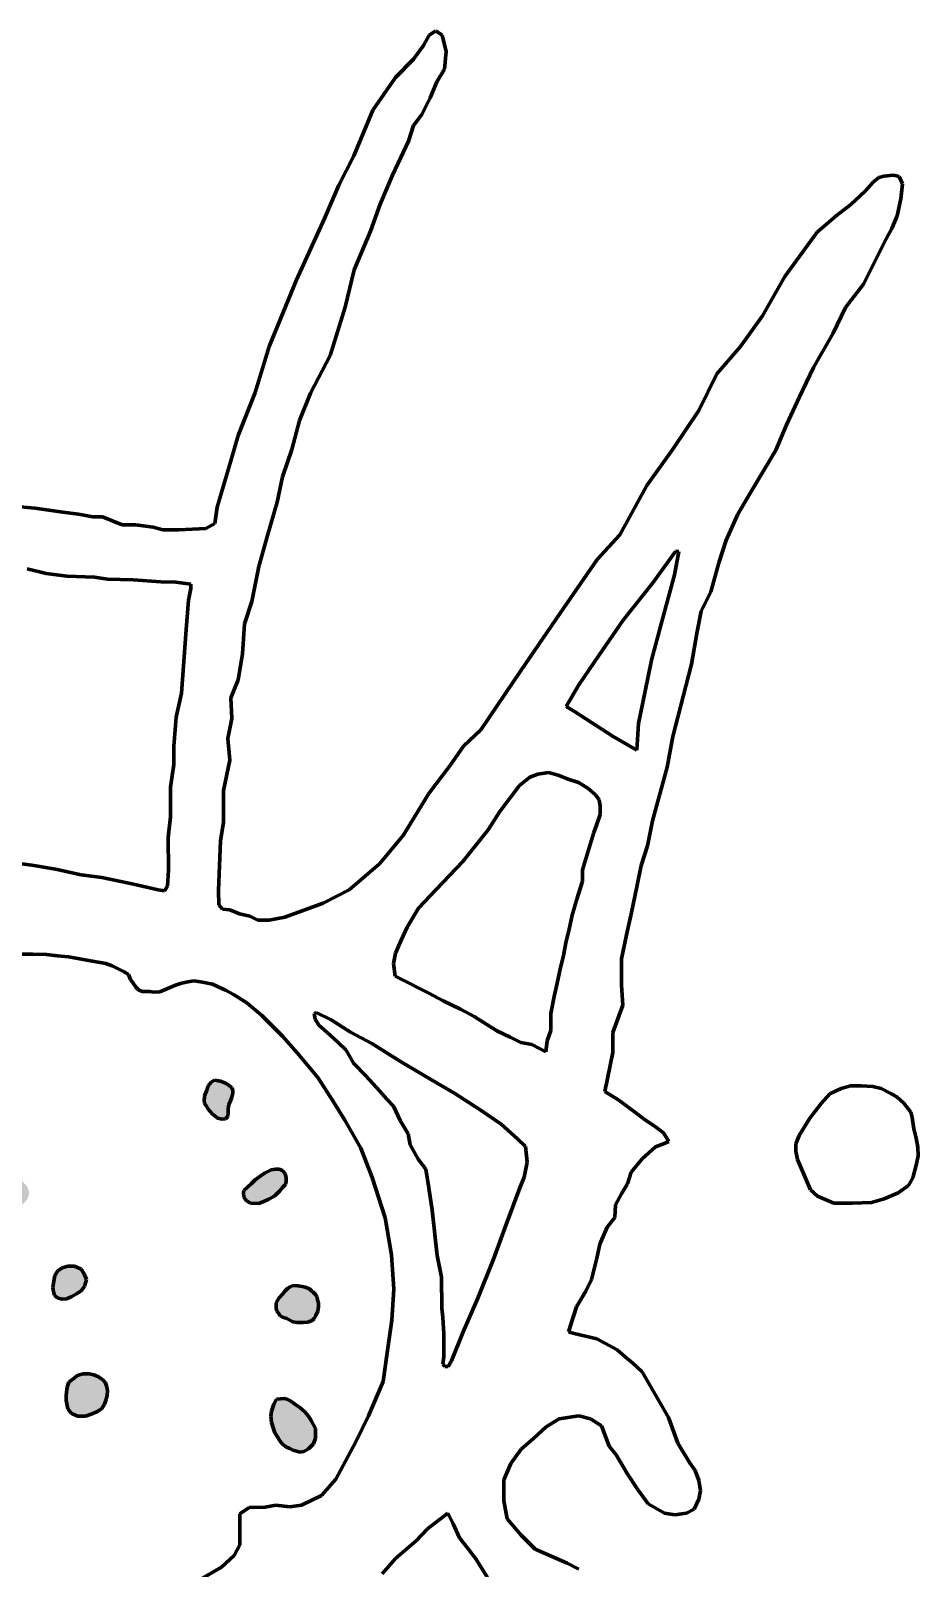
# Model space of a CAD drawing. Header units: millimetres. Extents: x 2676 to 5565, y 1584 to 2775.
# Drawn here: x 3334.2 to 3366.6, y 2354.9 to 2411.2 of the extents above; entities that cross this region are included whole.
import ezdxf

# ---------------------------------------------------------------- set-up
doc = ezdxf.new("R2010")
doc.units = ezdxf.units.MM
doc.layers.add('Warstwa5', color=7, linetype='Continuous', lineweight=100)

msp = doc.modelspace()

# ---------------------------------------------------------------- hatches: boundary and pattern name
at = {"layer": 'Warstwa5'}
h = msp.add_hatch(color=256, dxfattribs=at)
h.dxf.hatch_style = 1
h.paths.add_polyline_path([(3312.839, 2369.281), (3312.617, 2369.504), (3312.273, 2369.564), (3312.111, 2369.524), (3311.929, 2369.302), (3311.808, 2369.059), (3311.767, 2368.776), (3311.787, 2368.452), (3311.848, 2368.23), (3312.071, 2368.109), (3312.516, 2368.169), (3312.698, 2368.25), (3312.86, 2368.452), (3312.941, 2368.735), (3312.961, 2369.039)])
h.paths.add_polyline_path([(3312.048, 2365.424), (3311.909, 2365.479), (3311.771, 2365.548), (3311.691, 2365.613), (3311.617, 2365.687), (3311.503, 2365.731), (3311.354, 2365.717), (3311.007, 2365.672), (3310.923, 2365.583), (3310.858, 2365.459), (3310.804, 2365.37), (3310.839, 2365.172), (3310.888, 2365.102), (3310.933, 2365.018), (3311.007, 2364.929), (3311.186, 2364.85), (3311.27, 2364.83), (3311.424, 2364.785), (3311.577, 2364.78), (3311.741, 2364.79), (3311.875, 2364.795), (3312.019, 2364.795), (3312.133, 2364.825), (3312.207, 2364.879), (3312.321, 2364.988), (3312.316, 2365.092), (3312.237, 2365.236), (3312.162, 2365.355)])
h.paths.add_polyline_path([(3312.292, 2361.241), (3312.168, 2361.325), (3312.024, 2361.415), (3311.9, 2361.464), (3311.677, 2361.489), (3311.498, 2361.474), (3311.29, 2361.385), (3311.161, 2361.266), (3311.067, 2361.142), (3310.963, 2360.949), (3310.923, 2360.79), (3310.874, 2360.538), (3310.973, 2360.31), (3311.013, 2360.216), (3311.097, 2360.097), (3311.186, 2360.013), (3311.335, 2359.933), (3311.449, 2359.918), (3311.588, 2359.988), (3311.781, 2360.072), (3311.905, 2360.146), (3312.202, 2360.315), (3312.321, 2360.419), (3312.48, 2360.577), (3312.53, 2360.781), (3312.515, 2360.949), (3312.411, 2361.117)])
h.paths.add_polyline_path([(3313.584, 2357.409), (3313.568, 2357.496), (3313.449, 2357.615), (3313.282, 2357.671), (3313.092, 2357.647), (3312.909, 2357.48), (3312.75, 2357.258), (3312.599, 2357.012), (3312.496, 2356.758), (3312.361, 2356.497), (3312.314, 2356.163), (3312.314, 2355.933), (3312.369, 2355.806), (3312.433, 2355.719), (3312.576, 2355.608), (3312.703, 2355.576), (3312.909, 2355.537), (3313.115, 2355.671), (3313.29, 2355.806), (3313.441, 2355.894), (3313.584, 2356.021), (3313.608, 2356.132), (3313.687, 2356.266), (3313.687, 2356.441), (3313.687, 2356.679), (3313.671, 2356.877), (3313.655, 2357.028), (3313.631, 2357.163)])
h.paths.add_polyline_path([(3321.919, 2358.844), (3321.777, 2359.041), (3321.69, 2359.144), (3321.619, 2359.214), (3321.485, 2359.293), (3321.32, 2359.34), (3321.163, 2359.403), (3320.934, 2359.443), (3320.737, 2359.38), (3320.627, 2359.269), (3320.532, 2359.144), (3320.477, 2358.962), (3320.469, 2358.844), (3320.517, 2358.64), (3320.54, 2358.537), (3320.58, 2358.427), (3320.619, 2358.364), (3320.745, 2358.238), (3320.8, 2358.215), (3320.95, 2358.168), (3321.178, 2358.152), (3321.367, 2358.136), (3321.643, 2358.254), (3321.769, 2358.349), (3321.871, 2358.404), (3321.99, 2358.53), (3321.99, 2358.616), (3321.982, 2358.758)])
h.paths.add_polyline_path([(3320.351, 2362.129), (3320.242, 2362.268), (3320.196, 2362.377), (3320.095, 2362.462), (3319.963, 2362.524), (3319.824, 2362.563), (3319.646, 2362.547), (3319.483, 2362.454), (3319.39, 2362.315), (3319.289, 2362.16), (3319.189, 2361.982), (3319.251, 2361.734), (3319.32, 2361.618), (3319.406, 2361.456), (3319.514, 2361.386), (3319.785, 2361.309), (3319.94, 2361.316), (3320.095, 2361.378), (3320.219, 2361.448), (3320.32, 2361.533), (3320.405, 2361.672), (3320.451, 2361.773), (3320.459, 2361.897), (3320.428, 2361.998)])
h.paths.add_polyline_path([(3321.076, 2365.406), (3321.175, 2365.841), (3320.938, 2366.059), (3320.68, 2366.138), (3320.166, 2366.118), (3319.869, 2365.861), (3319.81, 2365.505), (3319.81, 2365.208), (3319.81, 2364.931), (3319.988, 2364.595), (3320.186, 2364.595), (3320.621, 2364.734), (3320.918, 2364.833), (3321.037, 2365.09)])
h.paths.add_polyline_path([(3322.727, 2368.49), (3322.72, 2368.637), (3322.735, 2368.831), (3322.751, 2369.142), (3322.424, 2369.258), (3322.16, 2369.273), (3321.997, 2369.211), (3321.811, 2369.048), (3321.601, 2368.885), (3321.454, 2368.684), (3321.376, 2368.482), (3321.384, 2368.373), (3321.392, 2368.257), (3321.454, 2368.102), (3321.477, 2368.047), (3321.5, 2368.024), (3321.57, 2367.923), (3321.64, 2367.861), (3321.764, 2367.822), (3321.904, 2367.799), (3322.005, 2367.783), (3322.192, 2367.807), (3322.37, 2367.853), (3322.502, 2367.962), (3322.595, 2368.109), (3322.642, 2368.21), (3322.689, 2368.334)])
h.paths.add_polyline_path([(3326.054, 2370.038), (3326.054, 2370.154), (3326.015, 2370.271), (3325.984, 2370.387), (3325.891, 2370.511), (3325.775, 2370.565), (3325.643, 2370.597), (3325.394, 2370.581), (3325.239, 2370.527), (3325.076, 2370.441), (3324.959, 2370.348), (3324.858, 2370.232), (3324.858, 2370.193), (3324.796, 2369.999), (3324.796, 2369.875), (3324.804, 2369.743), (3324.812, 2369.626), (3324.866, 2369.533), (3324.959, 2369.432), (3325.045, 2369.394), (3325.254, 2369.339), (3325.394, 2369.347), (3325.518, 2369.448), (3325.643, 2369.533), (3325.775, 2369.626), (3325.899, 2369.727), (3325.992, 2369.797), (3326.039, 2369.875)])
h.paths.add_polyline_path([(3329.778, 2370.576), (3329.671, 2370.722), (3329.602, 2370.829), (3329.51, 2370.902), (3329.403, 2370.951), (3329.257, 2370.97), (3329.096, 2370.951), (3328.931, 2370.878), (3328.814, 2370.81), (3328.746, 2370.678), (3328.702, 2370.562), (3328.702, 2370.464), (3328.79, 2370.289), (3328.843, 2370.216), (3328.882, 2370.104), (3328.921, 2370.017), (3328.96, 2369.939), (3329.038, 2369.876), (3329.14, 2369.822), (3329.267, 2369.808), (3329.393, 2369.808), (3329.529, 2369.822), (3329.622, 2369.885), (3329.705, 2369.954), (3329.763, 2370.031), (3329.792, 2370.148), (3329.826, 2370.323), (3329.826, 2370.445)])
h.paths.add_polyline_path([(3334.109, 2368.644), (3334.094, 2368.79), (3334.016, 2368.941), (3333.924, 2369.029), (3333.831, 2369.146), (3333.709, 2369.272), (3333.597, 2369.365), (3333.455, 2369.453), (3333.28, 2369.497), (3333.041, 2369.501), (3332.875, 2369.448), (3332.739, 2369.341), (3332.617, 2369.234), (3332.544, 2369.117), (3332.5, 2369.019), (3332.49, 2368.81), (3332.5, 2368.722), (3332.524, 2368.537), (3332.651, 2368.386), (3332.826, 2368.22), (3332.87, 2368.215), (3332.992, 2368.22), (3333.187, 2368.171), (3333.48, 2368.132), (3333.646, 2368.142), (3333.792, 2368.191), (3333.924, 2368.313), (3334.045, 2368.444)])
h.paths.add_polyline_path([(3336.019, 2365.1), (3336.132, 2365.25), (3336.207, 2365.512), (3336.119, 2365.724), (3336.007, 2365.886), (3335.769, 2365.998), (3335.52, 2365.998), (3335.32, 2365.936), (3335.157, 2365.824), (3335.045, 2365.661), (3334.983, 2365.225), (3334.995, 2365.125), (3335.033, 2364.925), (3335.145, 2364.838), (3335.307, 2364.788), (3335.495, 2364.8), (3335.67, 2364.888), (3335.844, 2364.987)])
h.paths.add_polyline_path([(3336.975, 2361.439), (3336.952, 2361.588), (3336.897, 2361.736), (3336.811, 2361.838), (3336.647, 2361.955), (3336.482, 2362.025), (3336.302, 2362.057), (3336.083, 2362.057), (3335.872, 2362.002), (3335.755, 2361.908), (3335.567, 2361.76), (3335.497, 2361.572), (3335.466, 2361.283), (3335.466, 2361.08), (3335.528, 2360.775), (3335.645, 2360.626), (3335.88, 2360.517), (3336.169, 2360.517), (3336.373, 2360.58), (3336.607, 2360.681), (3336.764, 2360.791), (3336.866, 2360.955), (3336.928, 2361.119), (3336.967, 2361.283)])
h.paths.add_polyline_path([(3333.604, 2357.785), (3333.58, 2357.886), (3333.346, 2358.082), (3333.127, 2358.168), (3332.923, 2358.152), (3332.759, 2358.066), (3332.603, 2357.956), (3332.509, 2357.792), (3332.399, 2357.644), (3332.384, 2357.417), (3332.415, 2357.331), (3332.446, 2357.191), (3332.501, 2357.097), (3332.556, 2356.98), (3332.587, 2356.878), (3332.9, 2356.784), (3333.08, 2356.776), (3333.197, 2356.815), (3333.338, 2356.886), (3333.471, 2356.925), (3333.572, 2357.026), (3333.651, 2357.097), (3333.76, 2357.253), (3333.752, 2357.386), (3333.713, 2357.542), (3333.643, 2357.683)])
h.paths.add_polyline_path([(3328.988, 2356.454), (3328.792, 2356.532), (3328.651, 2356.586), (3328.495, 2356.586), (3328.252, 2356.555), (3328.033, 2356.524), (3327.885, 2356.477), (3327.721, 2356.375), (3327.65, 2356.266), (3327.627, 2356.149), (3327.642, 2355.977), (3327.705, 2355.82), (3327.807, 2355.617), (3327.94, 2355.461), (3328.112, 2355.32), (3328.299, 2355.219), (3328.511, 2355.219), (3328.675, 2355.234), (3328.933, 2355.305), (3329.066, 2355.383), (3329.152, 2355.484), (3329.238, 2355.523), (3329.316, 2355.734), (3329.316, 2355.875), (3329.293, 2356.008), (3329.23, 2356.133), (3329.16, 2356.274)])
h.paths.add_polyline_path([(3325.412, 2356.292), (3325.357, 2356.433), (3325.247, 2356.598), (3325.145, 2356.7), (3325.051, 2356.771), (3324.893, 2356.857), (3324.673, 2356.936), (3324.461, 2356.975), (3324.217, 2356.944), (3324.06, 2356.865), (3323.895, 2356.684), (3323.808, 2356.551), (3323.793, 2356.386), (3323.808, 2356.205), (3323.856, 2356.048), (3323.903, 2355.938), (3324.013, 2355.883), (3324.202, 2355.82), (3324.351, 2355.734), (3324.532, 2355.71), (3324.728, 2355.71), (3324.917, 2355.726), (3325.074, 2355.773), (3325.2, 2355.836), (3325.302, 2355.97), (3325.42, 2356.127)])
h.paths.add_polyline_path([(3344.575, 2360.061), (3344.416, 2360.348), (3344.32, 2360.515), (3344.185, 2360.674), (3344.001, 2360.825), (3343.866, 2360.921), (3343.715, 2361.04), (3343.571, 2361.12), (3343.444, 2361.16), (3343.149, 2361.136), (3343.061, 2360.953), (3342.966, 2360.69), (3342.942, 2360.515), (3342.966, 2360.284), (3343.093, 2359.902), (3343.189, 2359.751), (3343.276, 2359.615), (3343.388, 2359.48), (3343.515, 2359.377), (3343.635, 2359.329), (3343.746, 2359.265), (3344.017, 2359.201), (3344.153, 2359.225), (3344.32, 2359.313), (3344.368, 2359.361), (3344.416, 2359.416), (3344.503, 2359.496), (3344.583, 2359.703)])
h.paths.add_polyline_path([(3344.494, 2365.045), (3344.43, 2365.101), (3344.358, 2365.172), (3344.207, 2365.236), (3344.087, 2365.252), (3343.935, 2365.284), (3343.752, 2365.292), (3343.656, 2365.244), (3343.56, 2365.18), (3343.473, 2365.093), (3343.385, 2364.989), (3343.233, 2364.829), (3343.145, 2364.662), (3343.137, 2364.526), (3343.137, 2364.447), (3343.161, 2364.351), (3343.225, 2364.279), (3343.289, 2364.184), (3343.369, 2364.136), (3343.528, 2364.08), (3343.616, 2364.032), (3343.752, 2363.96), (3343.911, 2363.936), (3344.135, 2363.936), (3344.295, 2363.952), (3344.454, 2364.008), (3344.534, 2364.088), (3344.59, 2364.199), (3344.662, 2364.359), (3344.694, 2364.526), (3344.686, 2364.646), (3344.654, 2364.766), (3344.638, 2364.861), (3344.574, 2364.965)])
h.paths.add_polyline_path([(3343.267, 2368.744), (3343.331, 2368.833), (3343.382, 2368.884), (3343.484, 2368.987), (3343.51, 2369.114), (3343.51, 2369.229), (3343.471, 2369.383), (3343.369, 2369.498), (3343.254, 2369.549), (3343.126, 2369.549), (3342.96, 2369.523), (3342.858, 2369.472), (3342.717, 2369.396), (3342.589, 2369.319), (3342.372, 2369.153), (3342.231, 2369.012), (3341.962, 2368.769), (3341.942, 2368.695), (3341.962, 2368.526), (3342.039, 2368.399), (3342.205, 2368.309), (3342.512, 2368.296), (3342.717, 2368.373), (3342.87, 2368.45), (3343.037, 2368.539), (3343.113, 2368.59)])
h.paths.add_polyline_path([(3341.519, 2372.175), (3341.559, 2372.327), (3341.559, 2372.432), (3341.519, 2372.52), (3341.407, 2372.616), (3341.286, 2372.688), (3341.102, 2372.76), (3340.885, 2372.8), (3340.781, 2372.736), (3340.661, 2372.6), (3340.613, 2372.44), (3340.524, 2372.231), (3340.516, 2372.175), (3340.508, 2372.071), (3340.524, 2371.943), (3340.589, 2371.846), (3340.653, 2371.742), (3340.733, 2371.662), (3340.813, 2371.558), (3340.901, 2371.494), (3340.998, 2371.413), (3341.166, 2371.373), (3341.286, 2371.389), (3341.375, 2371.478), (3341.383, 2371.622), (3341.383, 2371.758), (3341.407, 2371.911), (3341.471, 2372.047)])

# ---------------------------------------------------------------- linework, layer by layer
for p, q in [((3348.74, 2411.026), (3348.524, 2410.649)), ((3348.973, 2411.188), (3348.74, 2411.026)), ((3349.207, 2411.026), (3348.973, 2411.188)), ((3349.35, 2410.434), (3349.207, 2411.026)), ((3348.524, 2410.649), (3348.165, 2410.147)), ((3349.296, 2409.788), (3349.35, 2410.434)), ((3348.165, 2410.147), (3347.501, 2409.483)), ((3347.501, 2409.483), (3346.675, 2408.281)), ((3348.776, 2408.729), (3349.009, 2409.322)), ((3349.009, 2409.322), (3349.296, 2409.788)), ((3348.47, 2408.119), (3348.776, 2408.729)), ((3346.675, 2408.281), (3345.975, 2406.612)), ((3348.165, 2407.725), (3348.47, 2408.119)), ((3347.985, 2407.145), (3348.165, 2407.725)), ((3347.392, 2405.907), (3347.985, 2407.145)), ((3345.975, 2406.612), (3345.436, 2405.536)), ((3346.943, 2404.849), (3347.392, 2405.907)), ((3365.355, 2405.869), (3365.175, 2405.816)), ((3365.713, 2405.905), (3365.355, 2405.869)), ((3365.911, 2405.851), (3365.713, 2405.905)), ((3345.436, 2405.536), (3344.904, 2404.317)), ((3364.673, 2405.314), (3364.153, 2404.83)), ((3364.96, 2405.654), (3364.673, 2405.314)), ((3365.175, 2405.816), (3364.96, 2405.654)), ((3366.036, 2405.583), (3365.911, 2405.851)), ((3365.982, 2405.045), (3366.036, 2405.583)), ((3346.584, 2403.862), (3346.943, 2404.849)), ((3364.153, 2404.83), (3363.615, 2404.417)), ((3365.839, 2404.417), (3365.982, 2405.045)), ((3344.904, 2404.317), (3343.88, 2402.075)), ((3363.615, 2404.417), (3362.915, 2403.826)), ((3365.642, 2403.951), (3365.839, 2404.417)), ((3345.992, 2402.444), (3346.584, 2403.862)), ((3362.915, 2403.826), (3361.731, 2402.194)), ((3365.444, 2403.575), (3365.642, 2403.951)), ((3364.618, 2401.921), (3365.193, 2403.091)), ((3365.193, 2403.091), (3365.444, 2403.575)), ((3343.88, 2402.075), (3342.89, 2399.637)), ((3345.668, 2401.073), (3345.992, 2402.444)), ((3361.731, 2402.194), (3360.924, 2400.76)), ((3363.954, 2401.06), (3364.618, 2401.921)), ((3345.111, 2399.315), (3345.668, 2401.073)), ((3363.506, 2400.128), (3363.954, 2401.06)), ((3360.924, 2400.76), (3360.115, 2399.644)), ((3362.788, 2398.873), (3363.506, 2400.128)), ((3342.89, 2399.637), (3342.371, 2397.955)), ((3344.393, 2397.933), (3345.111, 2399.315)), ((3360.115, 2399.644), (3359.254, 2398.641)), ((3359.254, 2398.641), (3358.59, 2397.296)), ((3362.268, 2397.797), (3362.788, 2398.873)), ((3342.371, 2397.955), (3341.758, 2396.387)), ((3343.998, 2396.929), (3344.393, 2397.933)), ((3361.802, 2396.776), (3362.268, 2397.797)), ((3343.711, 2395.87), (3343.998, 2396.929)), ((3358.59, 2397.296), (3357.639, 2395.88)), ((3341.758, 2396.387), (3341.484, 2395.459)), ((3361.407, 2395.844), (3361.802, 2396.776)), ((3343.37, 2394.865), (3343.711, 2395.87)), ((3357.639, 2395.88), (3356.689, 2394.553)), ((3360.472, 2394.277), (3361.407, 2395.844)), ((3341.484, 2395.459), (3340.979, 2393.758)), ((3343.172, 2393.95), (3343.37, 2394.865)), ((3356.689, 2394.553), (3355.699, 2392.75)), ((3360.024, 2393.506), (3360.472, 2394.277)), ((3334.318, 2393.725), (3333.531, 2393.792)), ((3335.342, 2393.578), (3334.318, 2393.725)), ((3335.916, 2393.5), (3335.342, 2393.578)), ((3336.434, 2393.41), (3335.916, 2393.5)), ((3340.979, 2393.758), (3340.901, 2393.162)), ((3342.83, 2392.72), (3343.172, 2393.95)), ((3359.593, 2392.556), (3360.024, 2393.506)), ((3336.794, 2393.41), (3336.434, 2393.41)), ((3337.514, 2393.117), (3336.794, 2393.41)), ((3337.998, 2393.117), (3337.514, 2393.117)), ((3338.639, 2393.028), (3337.998, 2393.117)), ((3338.999, 2392.938), (3338.639, 2393.028)), ((3339.584, 2392.938), (3338.999, 2392.938)), ((3340.574, 2392.983), (3339.584, 2392.938)), ((3340.901, 2393.162), (3340.574, 2392.983)), ((3342.506, 2391.59), (3342.83, 2392.72)), ((3355.699, 2392.75), (3354.874, 2391.853)), ((3359.324, 2391.731), (3359.593, 2392.556)), ((3354.874, 2391.853), (3353.529, 2389.881)), ((3356.914, 2390.989), (3357.743, 2392.138)), ((3357.856, 2392.138), (3357.705, 2391.291)), ((3357.743, 2392.138), (3357.856, 2392.138)), ((3334.735, 2391.333), (3334.04, 2391.502)), ((3335.487, 2391.239), (3334.735, 2391.333)), ((3342.255, 2390.316), (3342.506, 2391.59)), ((3357.705, 2391.291), (3357.234, 2389.577)), ((3359.037, 2390.67), (3359.324, 2391.731)), ((3336.502, 2391.201), (3335.487, 2391.239)), ((3336.971, 2391.126), (3336.502, 2391.201)), ((3337.911, 2391.108), (3336.971, 2391.126)), ((3338.926, 2391.032), (3337.911, 2391.108)), ((3339.471, 2391.014), (3338.926, 2391.032)), ((3340.016, 2390.939), (3339.471, 2391.014)), ((3339.941, 2390.356), (3340.016, 2390.788)), ((3340.016, 2390.788), (3340.016, 2390.939)), ((3355.821, 2389.634), (3356.914, 2390.989)), ((3339.847, 2389.286), (3339.941, 2390.356)), ((3341.986, 2389.491), (3342.255, 2390.316)), ((3358.678, 2389.953), (3359.037, 2390.67)), ((3353.529, 2389.881), (3352.094, 2387.802)), ((3354.935, 2388.334), (3355.821, 2389.634)), ((3357.234, 2389.577), (3356.857, 2388.165)), ((3358.534, 2389.218), (3358.678, 2389.953)), ((3339.678, 2386.957), (3339.847, 2389.286)), ((3341.914, 2388.396), (3341.986, 2389.491)), ((3358.319, 2388.017), (3358.534, 2389.218)), ((3341.752, 2387.445), (3341.914, 2388.396)), ((3354.2, 2387.261), (3354.935, 2388.334)), ((3356.857, 2388.165), (3356.631, 2387.035)), ((3357.924, 2386.452), (3358.319, 2388.017)), ((3341.483, 2386.782), (3341.752, 2387.445)), ((3352.094, 2387.802), (3350.623, 2385.615)), ((3339.49, 2386.074), (3339.678, 2386.957)), ((3341.519, 2386.028), (3341.483, 2386.782)), ((3353.748, 2386.47), (3354.2, 2387.261)), ((3356.631, 2387.035), (3356.386, 2385.849)), ((3354.05, 2386.282), (3353.748, 2386.47)), ((3355.463, 2385.378), (3354.05, 2386.282)), ((3357.637, 2385.377), (3357.924, 2386.452)), ((3339.396, 2385.023), (3339.49, 2386.074)), ((3341.374, 2385.303), (3341.519, 2386.028)), ((3356.386, 2385.849), (3356.33, 2384.87)), ((3341.446, 2384.513), (3341.374, 2385.303)), ((3350.623, 2385.615), (3349.993, 2385.015)), ((3356.33, 2384.87), (3355.463, 2385.378)), ((3357.44, 2384.247), (3357.637, 2385.377)), ((3339.396, 2384.347), (3339.396, 2385.023)), ((3341.213, 2383.401), (3341.446, 2384.513)), ((3349.993, 2385.015), (3349.49, 2384.298)), ((3339.283, 2383.52), (3339.396, 2384.347)), ((3349.49, 2384.298), (3348.719, 2383.294)), ((3352.41, 2383.883), (3352.713, 2383.996)), ((3352.713, 2383.996), (3353.091, 2384.053)), ((3353.091, 2384.053), (3353.451, 2383.958)), ((3353.451, 2383.958), (3353.811, 2383.807)), ((3356.901, 2382.29), (3357.44, 2384.247)), ((3339.283, 2382.431), (3339.283, 2383.52)), ((3341.213, 2382.235), (3341.213, 2383.401)), ((3351.691, 2383.126), (3352.032, 2383.58)), ((3352.032, 2383.58), (3352.41, 2383.883)), ((3353.811, 2383.807), (3354.189, 2383.694)), ((3354.189, 2383.694), (3354.53, 2383.486)), ((3354.53, 2383.486), (3354.814, 2383.24)), ((3348.719, 2383.294), (3347.786, 2381.752)), ((3351.312, 2382.634), (3351.691, 2383.126)), ((3354.814, 2383.24), (3354.946, 2383.051)), ((3354.946, 2383.051), (3354.984, 2382.824)), ((3354.984, 2382.824), (3354.984, 2382.521)), ((3339.189, 2381.68), (3339.283, 2382.431)), ((3350.896, 2381.954), (3351.312, 2382.634)), ((3354.984, 2382.521), (3354.852, 2382.124)), ((3356.722, 2381.375), (3356.901, 2382.29)), ((3341.105, 2381.553), (3341.213, 2382.235)), ((3347.786, 2381.752), (3346.925, 2380.713)), ((3349.969, 2380.8), (3350.896, 2381.954)), ((3354.757, 2381.859), (3354.624, 2381.424)), ((3354.852, 2382.124), (3354.757, 2381.859)), ((3339.208, 2380.478), (3339.189, 2381.68)), ((3341.033, 2379.734), (3341.105, 2381.553)), ((3354.624, 2381.424), (3354.341, 2380.497)), ((3356.489, 2380.658), (3356.722, 2381.375)), ((3333.645, 2380.741), (3334.209, 2380.666)), ((3334.209, 2380.666), (3335.073, 2380.516)), ((3346.925, 2380.713), (3345.813, 2379.763)), ((3348.985, 2379.779), (3349.969, 2380.8)), ((3356.327, 2379.87), (3356.489, 2380.658)), ((3335.073, 2380.516), (3336.013, 2380.309)), ((3336.013, 2380.309), (3336.765, 2380.215)), ((3336.765, 2380.215), (3337.93, 2379.971)), ((3339.17, 2379.896), (3339.208, 2380.478)), ((3354.341, 2380.081), (3354.132, 2379.419)), ((3354.341, 2380.497), (3354.341, 2380.081)), ((3337.93, 2379.971), (3338.832, 2379.764)), ((3338.832, 2379.764), (3339.057, 2379.727)), ((3339.057, 2379.727), (3339.17, 2379.896)), ((3341.051, 2379.214), (3341.033, 2379.734)), ((3345.813, 2379.763), (3344.862, 2379.279)), ((3348.341, 2379.098), (3348.985, 2379.779)), ((3356.136, 2378.94), (3356.327, 2379.87)), ((3341.177, 2379.053), (3341.051, 2379.214)), ((3341.446, 2379.035), (3341.177, 2379.053)), ((3341.805, 2378.891), (3341.446, 2379.035)), ((3342.182, 2378.801), (3341.805, 2378.891)), ((3344.862, 2379.279), (3343.457, 2378.766)), ((3347.925, 2378.398), (3348.341, 2379.098)), ((3354.132, 2379.419), (3353.962, 2378.833)), ((3355.953, 2378.115), (3356.136, 2378.94)), ((3342.47, 2378.658), (3342.182, 2378.801)), ((3342.882, 2378.658), (3342.47, 2378.658)), ((3343.457, 2378.766), (3342.882, 2378.658)), ((3347.717, 2377.925), (3347.925, 2378.398)), ((3353.848, 2378.322), (3353.735, 2377.831)), ((3353.962, 2378.833), (3353.848, 2378.322)), ((3347.508, 2377.452), (3347.717, 2377.925)), ((3353.735, 2377.831), (3353.64, 2377.358)), ((3355.77, 2377.245), (3355.953, 2378.115)), ((3334.245, 2377.413), (3333.556, 2377.413)), ((3334.743, 2377.397), (3334.245, 2377.413)), ((3335.149, 2377.351), (3334.743, 2377.397)), ((3335.555, 2377.313), (3335.149, 2377.351)), ((3336.433, 2377.153), (3335.555, 2377.313)), ((3347.433, 2377.074), (3347.508, 2377.452)), ((3353.64, 2377.358), (3353.527, 2376.866)), ((3355.77, 2376.283), (3355.77, 2377.245)), ((3336.917, 2377.067), (3336.433, 2377.153)), ((3337.142, 2376.986), (3336.917, 2377.067)), ((3337.386, 2376.861), (3337.142, 2376.986)), ((3337.587, 2376.77), (3337.386, 2376.861)), ((3337.74, 2376.67), (3337.587, 2376.77)), ((3337.822, 2376.483), (3337.74, 2376.67)), ((3347.49, 2376.601), (3347.433, 2377.074)), ((3353.527, 2376.866), (3353.394, 2376.242)), ((3337.917, 2376.354), (3337.822, 2376.483)), ((3338.027, 2376.192), (3337.917, 2376.354)), ((3338.104, 2376.11), (3338.027, 2376.192)), ((3338.248, 2376.048), (3338.104, 2376.11)), ((3339.201, 2376.165), (3338.883, 2376.031)), ((3339.457, 2376.275), (3339.201, 2376.165)), ((3339.641, 2376.336), (3339.457, 2376.275)), ((3339.848, 2376.385), (3339.641, 2376.336)), ((3340.129, 2376.434), (3339.848, 2376.385)), ((3340.447, 2376.385), (3340.129, 2376.434)), ((3340.814, 2376.312), (3340.447, 2376.385)), ((3341.29, 2376.092), (3340.814, 2376.312)), ((3341.583, 2375.933), (3341.29, 2376.092)), ((3347.661, 2376.518), (3347.49, 2376.601)), ((3348.721, 2375.989), (3347.661, 2376.518)), ((3353.394, 2376.242), (3353.3, 2375.864)), ((3355.815, 2375.55), (3355.77, 2376.283)), ((3338.41, 2376.048), (3338.248, 2376.048)), ((3338.516, 2376.048), (3338.41, 2376.048)), ((3338.674, 2376.019), (3338.516, 2376.048)), ((3338.883, 2376.031), (3338.674, 2376.019)), ((3342.072, 2375.628), (3341.583, 2375.933)), ((3342.622, 2375.164), (3342.072, 2375.628)), ((3349.251, 2375.7), (3348.721, 2375.989)), ((3349.876, 2375.398), (3349.251, 2375.7)), ((3353.3, 2375.864), (3353.186, 2375.24)), ((3355.449, 2374.542), (3355.815, 2375.55)), ((3343.368, 2374.407), (3342.622, 2375.164)), ((3344.528, 2375.242), (3344.602, 2375.277)), ((3344.564, 2375.037), (3344.528, 2375.242)), ((3344.697, 2374.819), (3344.564, 2375.037)), ((3344.602, 2375.277), (3345.158, 2375.011)), ((3345.158, 2375.011), (3345.859, 2374.552)), ((3350.379, 2375.132), (3349.876, 2375.398)), ((3351.212, 2374.602), (3350.379, 2375.132)), ((3353.186, 2375.24), (3353.186, 2374.616)), ((3343.906, 2373.805), (3343.368, 2374.407)), ((3344.999, 2374.553), (3344.697, 2374.819)), ((3345.398, 2374.191), (3344.999, 2374.553)), ((3345.859, 2374.552), (3346.633, 2374.141)), ((3351.7, 2374.37), (3351.212, 2374.602)), ((3353.186, 2374.616), (3353.054, 2374.237)), ((3355.449, 2373.81), (3355.449, 2374.542)), ((3345.7, 2373.901), (3345.398, 2374.191)), ((3345.967, 2373.427), (3345.7, 2373.901)), ((3346.633, 2374.141), (3347.746, 2373.453)), ((3352.088, 2374.181), (3351.7, 2374.37)), ((3352.486, 2374.105), (3352.088, 2374.181)), ((3352.997, 2373.84), (3352.486, 2374.105)), ((3353.016, 2373.935), (3352.997, 2373.84)), ((3353.054, 2374.237), (3353.016, 2373.935)), ((3344.664, 2372.901), (3343.906, 2373.805)), ((3346.414, 2372.956), (3345.967, 2373.427)), ((3347.746, 2373.453), (3348.822, 2372.812)), ((3355.151, 2372.391), (3355.449, 2373.81)), ((3340.661, 2372.6), (3340.781, 2372.736)), ((3340.781, 2372.736), (3340.885, 2372.8)), ((3340.885, 2372.8), (3341.102, 2372.76)), ((3341.102, 2372.76), (3341.286, 2372.688)), ((3341.286, 2372.688), (3341.407, 2372.616)), ((3345.214, 2372.047), (3344.664, 2372.901)), ((3346.934, 2372.4), (3346.414, 2372.956)), ((3348.822, 2372.812), (3349.668, 2372.317)), ((3340.508, 2372.071), (3340.516, 2372.175)), ((3340.516, 2372.175), (3340.524, 2372.231)), ((3340.524, 2372.231), (3340.613, 2372.44)), ((3340.613, 2372.44), (3340.661, 2372.6)), ((3341.407, 2372.616), (3341.519, 2372.52)), ((3341.519, 2372.175), (3341.471, 2372.047)), ((3341.519, 2372.52), (3341.559, 2372.432)), ((3341.559, 2372.327), (3341.519, 2372.175)), ((3341.559, 2372.432), (3341.559, 2372.327)), ((3347.176, 2372.122), (3346.934, 2372.4)), ((3349.668, 2372.317), (3350.599, 2371.713)), ((3355.666, 2372.076), (3355.151, 2372.391)), ((3363.069, 2371.943), (3363.384, 2372.297)), ((3363.384, 2372.297), (3363.798, 2372.494)), ((3363.798, 2372.494), (3364.132, 2372.592)), ((3364.132, 2372.592), (3364.526, 2372.592)), ((3364.526, 2372.592), (3364.959, 2372.572)), ((3364.959, 2372.572), (3365.255, 2372.494)), ((3365.255, 2372.494), (3365.609, 2372.317)), ((3365.609, 2372.317), (3365.845, 2372.179)), ((3365.845, 2372.179), (3366.081, 2371.962)), ((3340.524, 2371.943), (3340.508, 2372.071)), ((3340.589, 2371.846), (3340.524, 2371.943)), ((3340.653, 2371.742), (3340.589, 2371.846)), ((3340.733, 2371.662), (3340.653, 2371.742)), ((3340.813, 2371.558), (3340.733, 2371.662)), ((3341.383, 2371.622), (3341.375, 2371.478)), ((3341.407, 2371.911), (3341.383, 2371.758)), ((3341.383, 2371.758), (3341.383, 2371.622)), ((3341.471, 2372.047), (3341.407, 2371.911)), ((3345.655, 2371.335), (3345.214, 2372.047)), ((3347.43, 2371.856), (3347.176, 2372.122)), ((3347.672, 2371.324), (3347.43, 2371.856)), ((3350.599, 2371.713), (3351.361, 2371.193)), ((3356.383, 2371.532), (3355.666, 2372.076)), ((3362.656, 2371.412), (3363.069, 2371.943)), ((3366.081, 2371.962), (3366.337, 2371.628)), ((3366.337, 2371.628), (3366.396, 2371.431)), ((3340.901, 2371.494), (3340.813, 2371.558)), ((3340.998, 2371.413), (3340.901, 2371.494)), ((3341.166, 2371.373), (3340.998, 2371.413)), ((3341.286, 2371.389), (3341.166, 2371.373)), ((3341.375, 2371.478), (3341.286, 2371.389)), ((3346.242, 2370.309), (3345.655, 2371.335)), ((3347.962, 2370.841), (3347.672, 2371.324)), ((3351.361, 2371.193), (3351.966, 2370.661)), ((3356.612, 2371.361), (3356.383, 2371.532)), ((3356.956, 2371.131), (3356.612, 2371.361)), ((3357.299, 2370.874), (3356.956, 2371.131)), ((3362.262, 2370.782), (3362.656, 2371.412)), ((3366.396, 2371.431), (3366.456, 2371.018)), ((3366.456, 2371.018), (3366.534, 2370.684)), ((3348.035, 2370.438), (3347.962, 2370.841)), ((3348.337, 2369.918), (3348.035, 2370.438)), ((3351.966, 2370.661), (3352.256, 2370.371)), ((3357.013, 2370.358), (3357.357, 2370.502)), ((3357.5, 2370.559), (3357.299, 2370.874)), ((3357.357, 2370.502), (3357.5, 2370.559)), ((3362.136, 2370.47), (3362.262, 2370.782)), ((3362.144, 2370.208), (3362.136, 2370.47)), ((3366.534, 2370.684), (3366.593, 2370.349)), ((3346.645, 2369.247), (3346.242, 2370.309)), ((3348.616, 2369.544), (3348.337, 2369.918)), ((3352.256, 2370.371), (3352.316, 2369.804)), ((3356.125, 2369.442), (3356.526, 2369.929)), ((3356.526, 2369.929), (3357.013, 2370.358)), ((3362.203, 2369.897), (3362.144, 2370.208)), ((3362.419, 2369.385), (3362.203, 2369.897)), ((3366.613, 2370.034), (3366.554, 2369.739)), ((3366.593, 2370.349), (3366.613, 2370.034)), ((3342.372, 2369.153), (3342.589, 2369.319)), ((3342.589, 2369.319), (3342.717, 2369.396)), ((3342.717, 2369.396), (3342.858, 2369.472)), ((3342.858, 2369.472), (3342.96, 2369.523)), ((3342.96, 2369.523), (3343.126, 2369.549)), ((3343.126, 2369.549), (3343.254, 2369.549)), ((3343.254, 2369.549), (3343.369, 2369.498)), ((3343.369, 2369.498), (3343.471, 2369.383)), ((3343.471, 2369.383), (3343.51, 2369.229)), ((3348.724, 2368.867), (3348.616, 2369.544)), ((3352.316, 2369.804), (3352.207, 2369.26)), ((3355.982, 2369.013), (3356.125, 2369.442)), ((3362.675, 2368.795), (3362.419, 2369.385)), ((3366.554, 2369.739), (3366.416, 2369.228)), ((3341.942, 2368.695), (3341.962, 2368.769)), ((3341.962, 2368.769), (3342.231, 2369.012)), ((3342.231, 2369.012), (3342.372, 2369.153)), ((3343.331, 2368.833), (3343.267, 2368.744)), ((3343.382, 2368.884), (3343.331, 2368.833)), ((3343.484, 2368.987), (3343.382, 2368.884)), ((3343.51, 2369.114), (3343.484, 2368.987)), ((3343.51, 2369.229), (3343.51, 2369.114)), ((3347.121, 2367.769), (3346.645, 2369.247)), ((3348.845, 2368.045), (3348.724, 2368.867)), ((3352.05, 2368.861), (3351.555, 2367.52)), ((3352.207, 2369.26), (3352.05, 2368.861)), ((3355.781, 2368.669), (3355.982, 2369.013)), ((3362.931, 2368.559), (3362.675, 2368.795)), ((3366.259, 2368.952), (3365.885, 2368.677)), ((3366.416, 2369.228), (3366.259, 2368.952)), ((3341.962, 2368.526), (3341.942, 2368.695)), ((3342.039, 2368.399), (3341.962, 2368.526)), ((3342.205, 2368.309), (3342.039, 2368.399)), ((3342.512, 2368.296), (3342.205, 2368.309)), ((3342.717, 2368.373), (3342.512, 2368.296)), ((3342.87, 2368.45), (3342.717, 2368.373)), ((3343.037, 2368.539), (3342.87, 2368.45)), ((3343.113, 2368.59), (3343.037, 2368.539)), ((3343.267, 2368.744), (3343.113, 2368.59)), ((3355.523, 2367.782), (3355.552, 2368.24)), ((3355.552, 2368.24), (3355.781, 2368.669)), ((3363.522, 2368.303), (3362.931, 2368.559)), ((3364.211, 2368.303), (3363.522, 2368.303)), ((3364.9, 2368.323), (3364.211, 2368.303)), ((3365.373, 2368.46), (3364.9, 2368.323)), ((3365.885, 2368.677), (3365.373, 2368.46)), ((3347.354, 2366.419), (3347.121, 2367.769)), ((3349.027, 2366.39), (3348.845, 2368.045)), ((3355.236, 2367.431), (3355.523, 2367.782)), ((3351.555, 2367.52), (3351.082, 2366.257)), ((3354.978, 2366.801), (3355.236, 2367.431)), ((3354.863, 2366.286), (3354.978, 2366.801)), ((3335.32, 2365.936), (3335.52, 2365.998)), ((3335.52, 2365.998), (3335.769, 2365.998)), ((3335.769, 2365.998), (3336.007, 2365.886)), ((3347.44, 2365.161), (3347.354, 2366.419)), ((3349.184, 2365.593), (3349.027, 2366.39)), ((3351.082, 2366.257), (3350.514, 2364.831)), ((3354.663, 2365.513), (3354.863, 2366.286)), ((3334.983, 2365.225), (3335.045, 2365.661)), ((3335.045, 2365.661), (3335.157, 2365.824)), ((3335.157, 2365.824), (3335.32, 2365.936)), ((3336.007, 2365.886), (3336.119, 2365.724)), ((3336.119, 2365.724), (3336.207, 2365.512)), ((3336.207, 2365.512), (3336.132, 2365.25)), ((3349.196, 2364.457), (3349.184, 2365.593)), ((3354.462, 2365.083), (3354.663, 2365.513)), ((3334.995, 2365.125), (3334.983, 2365.225)), ((3335.033, 2364.925), (3334.995, 2365.125)), ((3335.145, 2364.838), (3335.033, 2364.925)), ((3335.307, 2364.788), (3335.145, 2364.838)), ((3335.67, 2364.888), (3335.495, 2364.8)), ((3335.844, 2364.987), (3335.67, 2364.888)), ((3336.019, 2365.1), (3335.844, 2364.987)), ((3336.132, 2365.25), (3336.019, 2365.1)), ((3343.145, 2364.662), (3343.233, 2364.829)), ((3343.233, 2364.829), (3343.385, 2364.989)), ((3343.385, 2364.989), (3343.473, 2365.093)), ((3343.473, 2365.093), (3343.56, 2365.18)), ((3343.56, 2365.18), (3343.656, 2365.244)), ((3343.656, 2365.244), (3343.752, 2365.292)), ((3343.752, 2365.292), (3343.935, 2365.284)), ((3343.935, 2365.284), (3344.087, 2365.252)), ((3344.087, 2365.252), (3344.207, 2365.236)), ((3344.207, 2365.236), (3344.358, 2365.172)), ((3344.358, 2365.172), (3344.43, 2365.101)), ((3344.43, 2365.101), (3344.494, 2365.045)), ((3344.494, 2365.045), (3344.574, 2364.965)), ((3344.574, 2364.965), (3344.638, 2364.861)), ((3344.638, 2364.861), (3344.654, 2364.766)), ((3347.366, 2364.025), (3347.44, 2365.161)), ((3350.514, 2364.831), (3349.982, 2363.599)), ((3354.118, 2364.51), (3354.462, 2365.083)), ((3335.495, 2364.8), (3335.307, 2364.788)), ((3343.137, 2364.526), (3343.145, 2364.662)), ((3343.137, 2364.447), (3343.137, 2364.526)), ((3343.161, 2364.351), (3343.137, 2364.447)), ((3343.225, 2364.279), (3343.161, 2364.351)), ((3343.289, 2364.184), (3343.225, 2364.279)), ((3344.662, 2364.359), (3344.59, 2364.199)), ((3344.654, 2364.766), (3344.686, 2364.646)), ((3344.694, 2364.526), (3344.662, 2364.359)), ((3344.686, 2364.646), (3344.694, 2364.526)), ((3349.232, 2364.118), (3349.196, 2364.457)), ((3353.832, 2363.594), (3354.118, 2364.51)), ((3343.369, 2364.136), (3343.289, 2364.184)), ((3343.528, 2364.08), (3343.369, 2364.136)), ((3343.616, 2364.032), (3343.528, 2364.08)), ((3343.752, 2363.96), (3343.616, 2364.032)), ((3343.911, 2363.936), (3343.752, 2363.96)), ((3344.135, 2363.936), (3343.911, 2363.936)), ((3344.295, 2363.952), (3344.135, 2363.936)), ((3344.454, 2364.008), (3344.295, 2363.952)), ((3344.534, 2364.088), (3344.454, 2364.008)), ((3344.59, 2364.199), (3344.534, 2364.088)), ((3347.183, 2362.743), (3347.366, 2364.025)), ((3349.269, 2363.526), (3349.232, 2364.118)), ((3349.269, 2363.273), (3349.269, 2363.526)), ((3349.269, 2362.68), (3349.269, 2363.273)), ((3349.982, 2363.599), (3349.547, 2362.535)), ((3354.032, 2363.537), (3353.832, 2363.594)), ((3354.863, 2363.337), (3354.032, 2363.537)), ((3355.608, 2362.936), (3354.863, 2363.337)), ((3347.049, 2361.778), (3347.183, 2362.743)), ((3349.232, 2362.415), (3349.269, 2362.68)), ((3355.895, 2362.678), (3355.608, 2362.936)), ((3356.181, 2362.449), (3355.895, 2362.678)), ((3335.755, 2361.908), (3335.872, 2362.002)), ((3335.872, 2362.002), (3336.083, 2362.057)), ((3336.083, 2362.057), (3336.302, 2362.057)), ((3336.302, 2362.057), (3336.482, 2362.025)), ((3336.482, 2362.025), (3336.647, 2361.955)), ((3349.305, 2362.33), (3349.232, 2362.415)), ((3349.426, 2362.33), (3349.305, 2362.33)), ((3349.547, 2362.535), (3349.426, 2362.33)), ((3356.525, 2362.134), (3356.181, 2362.449)), ((3357.486, 2360.469), (3356.525, 2362.134)), ((3335.466, 2361.283), (3335.497, 2361.572)), ((3335.497, 2361.572), (3335.567, 2361.76)), ((3335.567, 2361.76), (3335.755, 2361.908)), ((3336.647, 2361.955), (3336.811, 2361.838)), ((3336.811, 2361.838), (3336.897, 2361.736)), ((3336.897, 2361.736), (3336.952, 2361.588)), ((3336.952, 2361.588), (3336.975, 2361.439)), ((3336.975, 2361.439), (3336.967, 2361.283)), ((3346.511, 2360.521), (3347.049, 2361.778)), ((3335.466, 2361.08), (3335.466, 2361.283)), ((3335.528, 2360.775), (3335.466, 2361.08)), ((3336.866, 2360.955), (3336.764, 2360.791)), ((3336.928, 2361.119), (3336.866, 2360.955)), ((3336.967, 2361.283), (3336.928, 2361.119)), ((3342.966, 2360.69), (3343.061, 2360.953)), ((3343.061, 2360.953), (3343.149, 2361.136)), ((3343.149, 2361.136), (3343.444, 2361.16)), ((3343.444, 2361.16), (3343.571, 2361.12)), ((3343.571, 2361.12), (3343.715, 2361.04)), ((3343.715, 2361.04), (3343.866, 2360.921)), ((3343.866, 2360.921), (3344.001, 2360.825)), ((3335.645, 2360.626), (3335.528, 2360.775)), ((3335.88, 2360.517), (3335.645, 2360.626)), ((3336.169, 2360.517), (3335.88, 2360.517)), ((3336.373, 2360.58), (3336.169, 2360.517)), ((3336.607, 2360.681), (3336.373, 2360.58)), ((3336.764, 2360.791), (3336.607, 2360.681)), ((3342.942, 2360.515), (3342.966, 2360.69)), ((3342.966, 2360.284), (3342.942, 2360.515)), ((3344.001, 2360.825), (3344.185, 2360.674)), ((3344.185, 2360.674), (3344.32, 2360.515)), ((3344.32, 2360.515), (3344.416, 2360.348)), ((3344.416, 2360.348), (3344.575, 2360.061)), ((3346.056, 2359.573), (3346.511, 2360.521)), ((3353.008, 2360.127), (3353.493, 2360.412)), ((3353.493, 2360.412), (3354.206, 2360.526)), ((3354.206, 2360.526), (3354.634, 2360.412)), ((3354.634, 2360.412), (3355.033, 2360.155)), ((3357.828, 2359.528), (3357.486, 2360.469)), ((3343.093, 2359.902), (3342.966, 2360.284)), ((3343.189, 2359.751), (3343.093, 2359.902)), ((3344.575, 2360.061), (3344.583, 2359.703)), ((3352.551, 2359.699), (3353.008, 2360.127)), ((3355.033, 2360.155), (3355.318, 2359.414)), ((3343.276, 2359.615), (3343.189, 2359.751)), ((3343.388, 2359.48), (3343.276, 2359.615)), ((3343.515, 2359.377), (3343.388, 2359.48)), ((3343.635, 2359.329), (3343.515, 2359.377)), ((3343.746, 2359.265), (3343.635, 2359.329)), ((3344.017, 2359.201), (3343.746, 2359.265)), ((3344.153, 2359.225), (3344.017, 2359.201)), ((3344.32, 2359.313), (3344.153, 2359.225)), ((3344.368, 2359.361), (3344.32, 2359.313)), ((3344.416, 2359.416), (3344.368, 2359.361)), ((3344.503, 2359.496), (3344.416, 2359.416)), ((3344.583, 2359.703), (3344.503, 2359.496)), ((3345.322, 2358.206), (3346.056, 2359.573)), ((3351.724, 2358.787), (3352.095, 2359.3)), ((3352.095, 2359.3), (3352.551, 2359.699)), ((3355.318, 2359.414), (3355.575, 2359.1)), ((3358.256, 2358.815), (3357.828, 2359.528)), ((3351.467, 2358.188), (3351.724, 2358.787)), ((3355.575, 2359.1), (3355.974, 2358.416)), ((3358.456, 2358.53), (3358.256, 2358.815)), ((3344.797, 2357.607), (3345.322, 2358.206)), ((3351.467, 2357.419), (3351.467, 2358.188)), ((3355.974, 2358.416), (3356.345, 2357.846)), ((3358.598, 2358.16), (3358.456, 2358.53)), ((3358.655, 2357.789), (3358.598, 2358.16)), ((3344.062, 2357.251), (3344.797, 2357.607)), ((3356.345, 2357.846), (3356.744, 2357.305)), ((3358.598, 2357.476), (3358.655, 2357.789)), ((3341.814, 2356.934), (3342.156, 2357.166)), ((3342.156, 2357.166), (3342.743, 2357.178)), ((3342.743, 2357.178), (3343.134, 2357.251)), ((3343.134, 2357.251), (3343.647, 2357.19)), ((3343.647, 2357.19), (3344.062, 2357.251)), ((3348.673, 2356.394), (3349.415, 2356.969)), ((3349.415, 2356.969), (3349.615, 2356.57)), ((3351.582, 2356.763), (3351.467, 2357.419)), ((3356.744, 2357.305), (3357.343, 2356.963)), ((3357.343, 2356.963), (3357.714, 2356.906)), ((3357.714, 2356.906), (3358.142, 2356.963)), ((3358.142, 2356.963), (3358.427, 2357.105)), ((3358.427, 2357.105), (3358.598, 2357.476)), ((3341.814, 2356.226), (3341.814, 2356.934)), ((3348.274, 2355.967), (3348.673, 2356.394)), ((3349.615, 2356.57), (3349.843, 2356.057)), ((3352.095, 2356.164), (3351.582, 2356.763)), ((3341.814, 2355.81), (3341.814, 2356.226)), ((3347.504, 2355.312), (3348.274, 2355.967)), ((3349.843, 2356.057), (3350.156, 2355.659)), ((3352.608, 2355.651), (3352.095, 2356.164)), ((3341.142, 2354.992), (3341.606, 2355.42)), ((3341.606, 2355.42), (3341.814, 2355.81)), ((3347.02, 2354.742), (3347.504, 2355.312)), ((3350.156, 2355.659), (3350.441, 2355.288)), ((3350.441, 2355.288), (3350.869, 2354.605)), ((3353.778, 2355.138), (3352.608, 2355.651)), ((3340.299, 2354.504), (3341.142, 2354.992)), ((3354.206, 2354.91), (3353.778, 2355.138))]:
    msp.add_line(p, q, dxfattribs=at)

doc.saveas('drawing.dxf')
